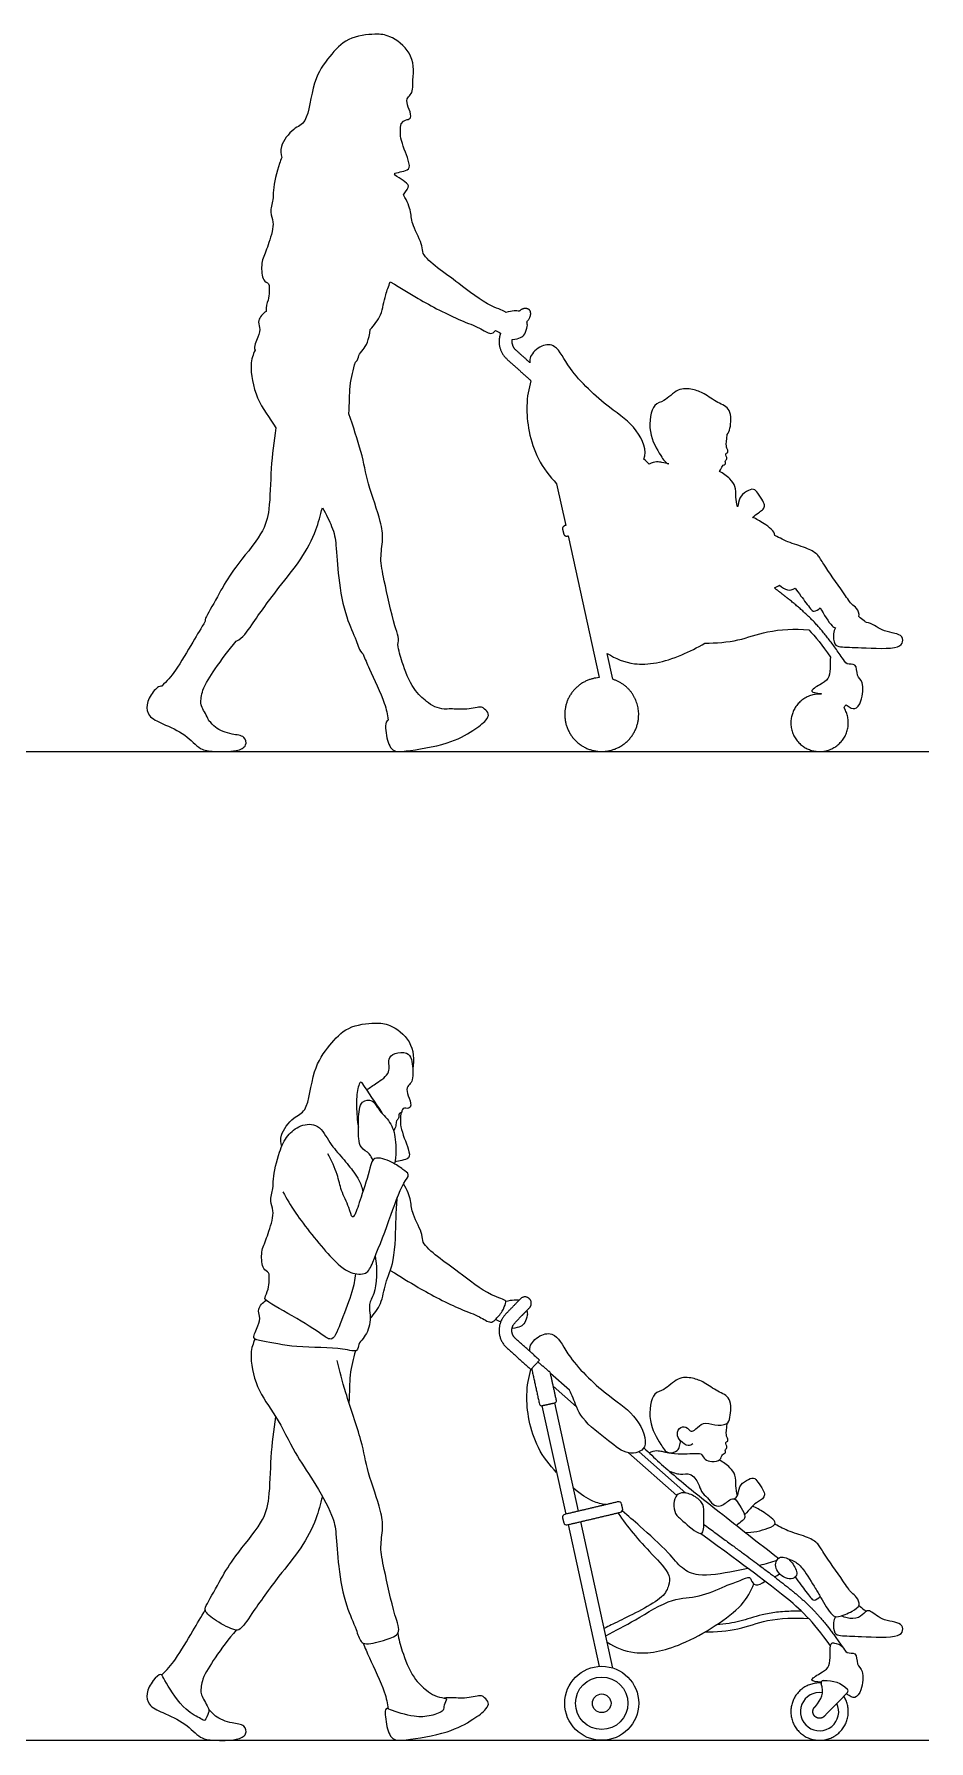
# Model space of a CAD drawing. Header units: millimetres. Extents: x 71.6 to 121.6, y 1.1 to 34.5.
# Drawn here: x 74.992 to 77.06, y 6.639 to 10.585 of the extents above; entities that cross this region are included whole.
import ezdxf

# ---------------------------------------------------------------- set-up
doc = ezdxf.new("R2010")
doc.units = ezdxf.units.MM

msp = doc.modelspace()

# ---------------------------------------------------------------- linework, layer by layer
for p, q in [((76.2294, 7.4498), (76.1855, 7.4886)), ((76.192, 7.4589), (76.2457, 7.4114)), ((76.2503, 7.1702), (76.1955, 7.4205)), ((76.1658, 7.414), (76.2207, 7.1632)), ((76.3662, 7.3049), (76.4774, 7.2065)), ((76.4982, 7.212), (76.3901, 7.3076)), ((76.3298, 6.8073), (76.2556, 7.1459)), ((76.2261, 7.139), (76.2979, 6.8111))]:
    msp.add_line(p, q)
for points in [[(76.1997, 9.5454), (76.2207, 9.4492)], [(76.2261, 9.425), (76.2979, 9.0971)], [(76.3298, 9.0933), (76.3167, 9.153)], [(71.5735, 8.9264), (77.0599, 8.9264)], [(76.1404, 7.4975), (76.1602, 7.5194)], [(71.5735, 6.6404), (77.0599, 6.6404)]]:
    msp.add_lwpolyline(points)
for radius in [0.0855, 0.0606, 0.0216]:
    msp.add_circle((76.3039, 6.7259), radius)
for centre, radius, start, end in [((75.7477, 8.1586), 0.00321, 33.7669, 154.2136), ((76.1806, 7.4882), 0.00489, 12.359, 49.8791), ((76.1944, 7.4253), 0.00489, 282.359, 12.359), ((76.1648, 7.4188), 0.00489, 192.359, 282.359), ((76.3431, 7.1851), 0.00688, 13.2873, 103.2873), ((76.2201, 7.156), 0.00688, 103.2873, 193.2873), ((76.2227, 7.1452), 0.00688, 193.2873, 283.2873), ((76.3457, 7.1743), 0.00688, 283.2873, 13.2873), ((76.8074, 6.7067), 0.0442, 81.6061, 25.5183), ((76.8163, 6.773), 0.00545, 92.2322, 199.2916), ((76.8678, 6.7548), 0.00545, 315.9657, 45.3128)]:
    msp.add_arc(centre, radius, start, end)
for points, knots in [([(75.8673, 10.4787), (75.8707, 10.4993), (75.8682, 10.5446), (75.815, 10.5826), (75.7805, 10.5861), (75.7143, 10.5788), (75.6739, 10.5324), (75.6336, 10.4777), (75.6266, 10.3784), (75.5906, 10.3694), (75.5587, 10.326), (75.5626, 10.3079), (75.5644, 10.2995)], [-4.160149, -4.160149, -4.160149, -4.160149, -3.706336, -3.268713, -2.929739, -2.479313, -2.040254, -1.558632, -1.016375, -0.689686, -0.289631, 0, 0, 0, 0]), ([(75.8401, 10.3778), (75.8481, 10.3883), (75.8581, 10.3854), (75.8655, 10.3956), (75.8562, 10.4161), (75.8516, 10.4354), (75.8627, 10.4448), (75.8676, 10.4544), (75.8678, 10.4708), (75.8673, 10.4787)], [-3.715116, -3.715116, -3.715116, -3.715116, -3.479357, -3.272169, -2.951037, -2.654658, -2.417147, -2.162032, -1.938726, -1.938726, -1.938726, -1.938726]), ([(75.8261, 10.2637), (75.8315, 10.2645), (75.8411, 10.2673), (75.8621, 10.2707), (75.8575, 10.296), (75.8361, 10.3448), (75.8388, 10.3668), (75.8401, 10.3778)], [-1.473313, -1.473313, -1.473313, -1.473313, -1.242337, -1.008462, -0.749357, -0.329392, 0, 0, 0, 0]), ([(75.5644, 10.2995), (75.5626, 10.2953), (75.5541, 10.2728), (75.5431, 10.2241), (75.5459, 10.203), (75.535, 10.1717), (75.5488, 10.1506), (75.5359, 10.103), (75.5212, 10.0674), (75.5172, 10.0518), (75.5183, 10.0137), (75.5367, 10.0096), (75.5354, 9.9885), (75.5343, 9.9705), (75.5273, 9.9545), (75.5286, 9.9436)], [-6.38816, -6.38816, -6.38816, -6.38816, -6.267041, -5.791123, -5.507096, -5.182866, -4.89548, -4.480125, -4.109541, -3.859828, -3.511618, -3.284501, -3.03276, -2.763449, -2.492956, -2.492956, -2.492956, -2.492956]), ([(75.8458, 10.213), (75.8522, 10.2235), (75.8629, 10.2341), (75.8443, 10.2461), (75.8328, 10.2548), (75.8252, 10.2592)], [3.2984867, 3.2984867, 3.2984867, 3.2984867, 3.5735377, 3.8153725, 4.0693248, 4.0693248, 4.0693248, 4.0693248]), ([(76.0824, 9.9413), (76.0791, 9.9459), (76.0422, 9.954), (75.9733, 10.0099), (75.9275, 10.041), (75.887, 10.0764), (75.8922, 10.096), (75.8647, 10.1424), (75.8639, 10.1734), (75.8554, 10.1981), (75.8458, 10.213)], [2.631064, 2.631064, 2.631064, 2.631064, 2.975172, 3.526586, 3.976809, 4.370383, 4.613667, 5.022293, 5.351782, 5.70411, 5.70411, 5.70411, 5.70411]), ([(75.7688, 9.9019), (75.7784, 9.912), (75.7966, 9.9348), (75.8016, 9.9775), (75.8116, 10.0018), (75.8152, 10.0125)], [0, 0, 0, 0, 0.370035, 0.765075, 1.022441, 1.022441, 1.022441, 1.022441]), ([(75.8152, 10.0125), (75.842, 9.9969), (75.8769, 9.9732), (75.9762, 9.9218), (76.0185, 9.909), (76.047, 9.889), (76.0541, 9.8953), (76.0584, 9.8996)], [0, 0, 0, 0, 0.471601, 1.07491, 1.472961, 1.782829, 1.981972, 1.981972, 1.981972, 1.981972]), ([(75.5286, 9.9436), (75.5207, 9.9392), (75.5068, 9.9233), (75.5154, 9.9066), (75.5118, 9.8847), (75.4986, 9.8635), (75.5027, 9.8543)], [-4.818754, -4.818754, -4.818754, -4.818754, -4.502462, -4.259394, -3.968895, -3.645905, -3.645905, -3.645905, -3.645905]), ([(76.0966, 9.8786), (76.1061, 9.8794), (76.1176, 9.8832), (76.1261, 9.8895), (76.1331, 9.9088), (76.1318, 9.9161), (76.1307, 9.9198)], [-0.4613039, -0.4613039, -0.4613039, -0.4613039, -0.3817636, -0.3022233, -0.2226829, -0.1646588, -0.1646588, -0.1646588, -0.1646588]), ([(75.7347, 9.8268), (75.7412, 9.8309), (75.7405, 9.8439), (75.7543, 9.8549), (75.7666, 9.878), (75.7688, 9.9019)], [-2.0788438, -2.0788438, -2.0788438, -2.0788438, -1.8273967, -1.5499953, -1.1227946, -1.1227946, -1.1227946, -1.1227946]), ([(76.4011, 9.6025), (76.4097, 9.6203), (76.386, 9.6792), (76.3206, 9.7189), (76.2277, 9.8049), (76.202, 9.8679), (76.1641, 9.8679), (76.1365, 9.8411), (76.1377, 9.8301), (76.138, 9.8253)], [-2.975795, -2.975795, -2.975795, -2.975795, -2.507056, -1.981409, -1.330617, -0.876315, -0.561083, -0.2198, 0, 0, 0, 0]), ([(75.5027, 9.8543), (75.4982, 9.8435), (75.4888, 9.8203), (75.5038, 9.7378), (75.5356, 9.699), (75.5508, 9.6743)], [0, 0, 0, 0, 0.340898, 0.84752, 1.363797, 1.363797, 1.363797, 1.363797]), ([(75.7197, 9.7074), (75.7209, 9.7309), (75.7211, 9.7811), (75.73, 9.8081), (75.7347, 9.8268)], [-0.7731506, -0.7731506, -0.7731506, -0.7731506, -0.434901, 0, 0, 0, 0]), ([(76.1404, 9.7835), (76.135, 9.7648), (76.1259, 9.722), (76.1407, 9.6173), (76.1839, 9.5621), (76.1997, 9.5454)], [-2.444658, -2.444658, -2.444658, -2.444658, -2.017811, -1.378929, -1.032106, -1.032106, -1.032106, -1.032106]), ([(76.594, 9.6596), (76.5974, 9.6626), (76.6019, 9.6754), (76.6056, 9.7199), (76.5713, 9.732), (76.5415, 9.7543), (76.5144, 9.7649), (76.4783, 9.7673), (76.4496, 9.7337), (76.4205, 9.7328), (76.4081, 9.662), (76.4391, 9.6129), (76.4509, 9.5932), (76.4588, 9.5913)], [2.44452, 2.44452, 2.44452, 2.44452, 2.647324, 3.014375, 3.339628, 3.690096, 3.999351, 4.329798, 4.695306, 4.974385, 5.423742, 5.870077, 6.164052, 6.164052, 6.164052, 6.164052]), ([(75.8324, 9.1735), (75.8374, 9.184), (75.8229, 9.2197), (75.8015, 9.3214), (75.7907, 9.3711), (75.7995, 9.4176), (75.7944, 9.4595), (75.7614, 9.5478), (75.7517, 9.613), (75.7292, 9.6784), (75.7197, 9.7074)], [6.053921, 6.053921, 6.053921, 6.053921, 6.428718, 7.025892, 7.444158, 7.82178, 8.197742, 8.745929, 9.251534, 9.740109, 9.740109, 9.740109, 9.740109]), ([(75.5508, 9.6743), (75.5465, 9.6432), (75.5384, 9.5828), (75.5376, 9.4869), (75.523, 9.4305), (75.4533, 9.3498), (75.4256, 9.3022), (75.3943, 9.2457), (75.3869, 9.2323), (75.3877, 9.2278)], [-8.202199, -8.202199, -8.202199, -8.202199, -7.653169, -7.106031, -6.67856, -6.176981, -5.739123, -5.286254, -5.074361, -5.074361, -5.074361, -5.074361]), ([(76.5758, 9.574), (76.5801, 9.5783), (76.58, 9.5877), (76.5929, 9.591), (76.5868, 9.5977), (76.5967, 9.6023), (76.5869, 9.616), (76.5969, 9.6169), (76.595, 9.6257), (76.5898, 9.6313), (76.594, 9.6596)], [2.156674, 2.156674, 2.156674, 2.156674, 2.455846, 2.714989, 2.903968, 3.132637, 3.423718, 3.625392, 3.847468, 4.130598, 4.130598, 4.130598, 4.130598]), ([(76.4588, 9.5913), (76.4533, 9.5923), (76.4442, 9.5943), (76.4264, 9.5981), (76.4133, 9.591)], [-0.6762485, -0.6762485, -0.6762485, -0.6762485, -0.3666086, 0, 0, 0, 0]), ([(76.6175, 9.4924), (76.6162, 9.4998), (76.6133, 9.5142), (76.6142, 9.5401), (76.6007, 9.5574), (76.5848, 9.5699), (76.5758, 9.574)], [0, 0, 0, 0, 0.27154, 0.55574, 0.81839, 1.131663, 1.131663, 1.131663, 1.131663]), ([(76.6524, 9.4677), (76.6625, 9.4764), (76.6762, 9.4837), (76.6815, 9.4936), (76.6766, 9.5063), (76.665, 9.523), (76.6558, 9.5359), (76.6373, 9.5274), (76.6204, 9.5146), (76.6198, 9.4975), (76.6175, 9.4924)], [-2.203219, -2.203219, -2.203219, -2.203219, -1.921514, -1.727601, -1.510259, -1.227749, -1.003858, -0.748664, -0.465817, -0.186412, -0.186412, -0.186412, -0.186412]), ([(75.4594, 9.1812), (75.4751, 9.189), (75.4976, 9.2235), (75.557, 9.3067), (75.6069, 9.3642), (75.6454, 9.436), (75.6533, 9.4722), (75.6586, 9.49)], [-4.28164, -4.28164, -4.28164, -4.28164, -3.877951, -3.2555, -2.722788, -2.259838, -1.889138, -1.889138, -1.889138, -1.889138]), ([(75.6586, 9.49), (75.6671, 9.4747), (75.6843, 9.4402), (75.6911, 9.4036), (75.694, 9.3264), (75.711, 9.238), (75.7364, 9.1862), (75.7432, 9.1607), (75.7525, 9.1511)], [2.663758, 2.663758, 2.663758, 2.663758, 2.976584, 3.375144, 3.89334, 4.465928, 4.921979, 5.248227, 5.248227, 5.248227, 5.248227]), ([(76.7042, 9.4261), (76.7043, 9.4355), (76.6766, 9.4551), (76.6617, 9.4638), (76.6524, 9.4677)], [0.633818, 0.633818, 0.633818, 0.633818, 0.9976775, 1.3349317, 1.3349317, 1.3349317, 1.3349317]), ([(76.8983, 9.2384), (76.8999, 9.2449), (76.8937, 9.2586), (76.879, 9.2675), (76.8621, 9.2961), (76.8159, 9.3582), (76.8054, 9.3812), (76.7796, 9.3973), (76.738, 9.4078), (76.7155, 9.4198), (76.7042, 9.4261)], [2.437553, 2.437553, 2.437553, 2.437553, 2.683862, 2.915734, 3.249794, 3.758446, 4.048467, 4.351629, 4.729532, 5.088249, 5.088249, 5.088249, 5.088249]), ([(76.7512, 9.3042), (76.7556, 9.2979), (76.7636, 9.2866), (76.7858, 9.2569), (76.7937, 9.2478), (76.8054, 9.2545), (76.8087, 9.2588)], [0, 0, 0, 0, 0.272932, 0.619153, 0.800585, 1.031842, 1.031842, 1.031842, 1.031842]), ([(76.8087, 9.2588), (76.8172, 9.244), (76.8313, 9.2191), (76.8414, 9.213), (76.844, 9.2124)], [1.202226, 1.202226, 1.202226, 1.202226, 1.6201971, 1.7496214, 1.7496214, 1.7496214, 1.7496214]), ([(76.9157, 9.2246), (76.914, 9.2258), (76.9086, 9.2295), (76.9021, 9.2348), (76.8983, 9.2384)], [-0.3336761, -0.3336761, -0.3336761, -0.3336761, -0.2272577, 0, 0, 0, 0]), ([(75.3877, 9.2278), (75.3782, 9.2116), (75.3591, 9.1804), (75.3203, 9.1124), (75.2986, 9.089), (75.2874, 9.0774)], [-1.311496, -1.311496, -1.311496, -1.311496, -0.88652, -0.392364, 0, 0, 0, 0]), ([(76.5425, 9.1769), (76.5681, 9.1772), (76.6206, 9.1807), (76.6862, 9.2077), (76.7506, 9.2101), (76.7823, 9.208)], [2.507184, 2.507184, 2.507184, 2.507184, 3.008692, 3.49113, 4.049772, 4.049772, 4.049772, 4.049772]), ([(76.844, 9.2124), (76.842, 9.2079), (76.8388, 9.1992), (76.8397, 9.1722), (76.8583, 9.1674), (76.9035, 9.1668), (76.9876, 9.1619), (77.0016, 9.1791), (76.9969, 9.2003), (76.9497, 9.2014), (76.9293, 9.2234), (76.9157, 9.2246)], [0, 0, 0, 0, 0.229427, 0.518785, 0.748411, 1.164175, 1.709796, 1.954066, 2.185586, 2.583712, 2.934676, 2.934676, 2.934676, 2.934676]), ([(75.3959, 8.9973), (75.3943, 9.0031), (75.3812, 9.0259), (75.3764, 9.0374), (75.38, 9.0719), (75.4115, 9.1187), (75.4417, 9.1611), (75.4594, 9.1812)], [-1.767993, -1.767993, -1.767993, -1.767993, -1.454556, -1.244181, -0.933058, -0.506423, 0, 0, 0, 0]), ([(75.9395, 9.0241), (75.9337, 9.0252), (75.9165, 9.029), (75.8982, 9.0425), (75.8658, 9.07), (75.8419, 9.133), (75.8351, 9.1597), (75.8324, 9.1735)], [-1.750422, -1.750422, -1.750422, -1.750422, -1.480912, -1.208105, -0.839173, -0.37227, 0, 0, 0, 0]), ([(76.3167, 9.153), (76.336, 9.1414), (76.3818, 9.1205), (76.4624, 9.1348), (76.5248, 9.1666), (76.5425, 9.1769)], [0, 0, 0, 0, 0.47032, 1.074081, 1.325397, 1.325397, 1.325397, 1.325397]), ([(75.7525, 9.1511), (75.7574, 9.1396), (75.766, 9.1178), (75.8048, 9.0377), (75.8083, 9.0123), (75.8106, 8.9991)], [0, 0, 0, 0, 0.350156, 0.88004, 1.243382, 1.243382, 1.243382, 1.243382]), ([(76.8326, 9.1448), (76.8313, 9.1381), (76.8325, 9.115), (76.8293, 9.093), (76.81, 9.0823), (76.7888, 9.0692), (76.7897, 9.0657), (76.7906, 9.0626), (76.8002, 9.0618), (76.811, 9.0604)], [-5.498741, -5.498741, -5.498741, -5.498741, -5.247975, -4.968915, -4.69175, -4.412861, -4.412861, -4.412861, -4.169782, -4.169782, -4.169782, -4.169782]), ([(76.8688, 9.034), (76.8787, 9.0272), (76.8905, 9.0211), (76.9062, 9.043), (76.9108, 9.0877), (76.8919, 9.0999), (76.8948, 9.1322), (76.8681, 9.1246), (76.8642, 9.1384), (76.8597, 9.143)], [-7.964749, -7.964749, -7.964749, -7.964749, -7.728229, -7.443041, -7.054956, -6.783556, -6.491864, -6.237524, -5.983111, -5.983111, -5.983111, -5.983111]), ([(75.2874, 9.0774), (75.2811, 9.0785), (75.2646, 9.0639), (75.2502, 9.0353), (75.2557, 9.0061), (75.2911, 8.9894), (75.3424, 8.968), (75.3748, 8.9295), (75.4076, 8.926), (75.458, 8.9253), (75.4853, 8.938), (75.4792, 8.9643), (75.4487, 8.9643), (75.4107, 8.9792), (75.4024, 8.9919), (75.3959, 8.9973)], [3.478241, 3.478241, 3.478241, 3.478241, 3.759373, 4.101985, 4.398873, 4.757271, 5.206857, 5.614891, 5.948838, 6.373701, 6.672041, 6.924025, 7.239257, 7.621299, 7.863243, 7.863243, 7.863243, 7.863243]), ([(75.8106, 8.9991), (75.8022, 8.9952), (75.8052, 8.9613), (75.8176, 8.9242), (75.8552, 8.9273), (75.9489, 8.9417), (76.0043, 8.9722), (76.0367, 8.9964), (76.0452, 9.0134), (76.033, 9.0246), (76.0259, 9.0319), (75.9915, 9.0216), (75.956, 9.0257), (75.9448, 9.0244), (75.9395, 9.0241)], [3.48608, 3.48608, 3.48608, 3.48608, 3.836651, 4.192411, 4.522374, 5.099727, 5.580911, 5.946761, 6.176544, 6.397844, 6.572715, 6.915227, 7.273264, 7.50889, 7.50889, 7.50889, 7.50889]), ([(75.5644, 8.0135), (75.5626, 8.0219), (75.5587, 8.04), (75.5906, 8.0834), (75.6266, 8.0924), (75.6336, 8.1917), (75.6739, 8.2464), (75.7143, 8.2928), (75.7805, 8.3001), (75.815, 8.2966), (75.8682, 8.2586), (75.8707, 8.2133), (75.8673, 8.1927)], [0, 0, 0, 0, 0.289631, 0.689686, 1.016375, 1.558632, 2.040254, 2.479313, 2.929739, 3.268713, 3.706336, 4.160149, 4.160149, 4.160149, 4.160149]), ([(75.7609, 8.1446), (75.769, 8.1493), (75.7827, 8.16), (75.8193, 8.182), (75.8074, 8.2161), (75.8253, 8.2303), (75.8548, 8.2319), (75.8667, 8.2154), (75.8691, 8.1714), (75.8627, 8.1588), (75.8516, 8.1494), (75.8562, 8.1301), (75.8655, 8.1096), (75.8581, 8.0994), (75.8444, 8.1033), (75.842, 8.096), (75.8426, 8.0923), (75.8337, 8.0896), (75.8363, 8.0779), (75.828, 8.0729), (75.8292, 8.0601), (75.8249, 8.0532), (75.8227, 8.0498)], [0, 0, 0, 0, 0.302042, 0.652415, 0.961566, 1.211358, 1.505986, 1.751411, 2.125973, 2.339893, 2.539052, 2.787573, 3.056849, 3.230581, 3.428271, 3.565632, 3.667247, 3.819425, 3.998324, 4.162042, 4.357735, 4.556591, 4.556591, 4.556591, 4.556591]), ([(75.7448, 8.16), (75.743, 8.1561), (75.738, 8.1439), (75.7363, 8.1043), (75.7388, 8.0736), (75.7416, 8.0577)], [0.4111143, 0.4111143, 0.4111143, 0.4111143, 0.5883665, 0.95607, 1.3545896, 1.3545896, 1.3545896, 1.3545896]), ([(75.7748, 7.9816), (75.7727, 7.9867), (75.7684, 7.9974), (75.7455, 8.0098), (75.7416, 8.0329), (75.7412, 8.0744), (75.7443, 8.1202), (75.7764, 8.1226), (75.787, 8.097), (75.8177, 8.0702), (75.8293, 8.0297), (75.8293, 7.9916), (75.8252, 7.9732)], [0, 0, 0, 0, 0.233456, 0.510982, 0.775764, 1.155721, 1.523036, 1.788794, 2.074919, 2.435385, 2.803257, 3.234086, 3.234086, 3.234086, 3.234086]), ([(75.8401, 8.0918), (75.8388, 8.0808), (75.8361, 8.0588), (75.8575, 8.01), (75.8621, 7.9847), (75.8411, 7.9813), (75.8315, 7.9785), (75.8261, 7.9777)], [0, 0, 0, 0, 0.329392, 0.749357, 1.008462, 1.242337, 1.473313, 1.473313, 1.473313, 1.473313]), ([(75.7351, 7.7191), (75.733, 7.705), (75.7285, 7.6762), (75.7035, 7.6148), (75.6837, 7.5586), (75.6544, 7.5816), (75.5939, 7.6199), (75.5243, 7.6573), (75.5256, 7.6646), (75.5343, 7.6845), (75.5354, 7.7025), (75.5367, 7.7236), (75.5183, 7.7277), (75.5172, 7.7658), (75.5212, 7.7814), (75.5359, 7.817), (75.5488, 7.8646), (75.535, 7.8857), (75.5459, 7.917), (75.5431, 7.9381), (75.5575, 8.0018), (75.576, 8.0385), (75.6061, 8.0649), (75.6526, 8.0669), (75.6742, 8.0198), (75.7042, 7.988), (75.7311, 7.9543), (75.7437, 7.9363), (75.7501, 7.9177), (75.7519, 7.9084)], [0, 0, 0, 0, 0.373991, 0.856291, 1.251562, 1.531272, 2.049875, 2.539337, 2.66346, 2.922113, 3.179635, 3.420357, 3.637532, 3.9705, 4.209282, 4.563645, 4.960819, 5.235625, 5.545663, 5.817257, 6.272342, 6.647648, 6.998671, 7.354943, 7.746605, 8.136333, 8.506277, 8.776096, 9.081266, 9.081266, 9.081266, 9.081266]), ([(75.5673, 7.9083), (75.5765, 7.8915), (75.5942, 7.8591), (75.6734, 7.7588), (75.7181, 7.7192), (75.7621, 7.7154), (75.7766, 7.7492), (75.8134, 7.8408), (75.8405, 7.926), (75.8629, 7.9481), (75.8425, 7.9612), (75.8211, 7.9779), (75.7749, 7.9937), (75.7686, 7.9601), (75.7484, 7.8976), (75.7354, 7.8578), (75.7266, 7.846), (75.7197, 7.8761), (75.7006, 7.9109), (75.6944, 7.9492), (75.6796, 7.9811), (75.6713, 7.9963)], [0, 0, 0, 0, 0.433778, 1.077506, 1.526789, 1.861061, 2.177056, 2.758405, 3.310695, 3.58139, 3.819394, 4.139352, 4.498876, 4.786839, 5.267062, 5.642499, 5.793865, 6.069333, 6.442935, 6.79944, 7.213274, 7.213274, 7.213274, 7.213274]), ([(75.7688, 7.6159), (75.7784, 7.626), (75.7966, 7.6488), (75.8024, 7.6989), (75.8277, 7.7488), (75.8275, 7.8487), (75.8305, 7.8793), (75.8314, 7.8951)], [0, 0, 0, 0, 0.370035, 0.765075, 1.199017, 1.762622, 2.158175, 2.158175, 2.158175, 2.158175]), ([(75.8152, 7.7265), (75.842, 7.7109), (75.8769, 7.6872), (75.9762, 7.6358), (76.0185, 7.623), (76.047, 7.603), (76.0582, 7.613), (76.0754, 7.6313), (76.0815, 7.6494), (76.0848, 7.6586), (76.0422, 7.668), (75.9733, 7.7239), (75.9275, 7.755), (75.887, 7.7904), (75.8922, 7.81), (75.8647, 7.8564), (75.8639, 7.8874), (75.8554, 7.9121), (75.8458, 7.927)], [0, 0, 0, 0, 0.468136, 1.067013, 1.46214, 1.769732, 1.967411, 2.257852, 2.508601, 2.646161, 2.988578, 3.537283, 3.985294, 4.376935, 4.619024, 5.025642, 5.353513, 5.70411, 5.70411, 5.70411, 5.70411]), ([(75.7805, 7.7593), (75.7859, 7.7312), (75.7822, 7.6722), (75.7628, 7.65), (75.7742, 7.6061), (75.7543, 7.5689), (75.7405, 7.5579), (75.7417, 7.5355), (75.6993, 7.5499), (75.6, 7.5463), (75.5258, 7.5628), (75.4925, 7.5677), (75.5118, 7.5987), (75.5154, 7.6206), (75.5068, 7.6373), (75.5207, 7.6532), (75.5286, 7.6576)], [0, 0, 0, 0, 0.530606, 0.829658, 1.19822, 1.562577, 1.79917, 2.013628, 2.343304, 2.932883, 3.445251, 3.712337, 4.017032, 4.291077, 4.520377, 4.818754, 4.818754, 4.818754, 4.818754]), ([(76.1307, 7.6338), (76.1318, 7.6301), (76.1331, 7.6228), (76.1261, 7.6035), (76.1176, 7.5972), (76.1061, 7.5934), (76.0966, 7.5926)], [0.1646588, 0.1646588, 0.1646588, 0.1646588, 0.2226829, 0.3022233, 0.3817636, 0.4613039, 0.4613039, 0.4613039, 0.4613039]), ([(76.138, 7.5393), (76.1377, 7.5441), (76.1365, 7.5551), (76.1641, 7.5819), (76.202, 7.5819), (76.2277, 7.5189), (76.3206, 7.4329), (76.386, 7.3932), (76.4184, 7.313), (76.3608, 7.2972), (76.3202, 7.3347), (76.2554, 7.3797), (76.2387, 7.4313), (76.2321, 7.4437), (76.2294, 7.4498)], [0, 0, 0, 0, 0.217951, 0.556363, 0.868944, 1.319424, 1.964743, 2.485968, 2.950764, 3.307872, 3.729368, 4.241868, 4.650088, 4.905172, 4.905172, 4.905172, 4.905172]), ([(75.5027, 7.5683), (75.4982, 7.5575), (75.4888, 7.5343), (75.5038, 7.4518), (75.553, 7.3918), (75.5941, 7.3031), (75.6371, 7.2435), (75.6829, 7.1617), (75.6911, 7.1176), (75.694, 7.0404), (75.711, 6.952), (75.7364, 6.9002), (75.7452, 6.8675), (75.7614, 6.8608), (75.8056, 6.8722), (75.8423, 6.8861), (75.8229, 6.9337), (75.8015, 7.0354), (75.7907, 7.0851), (75.7995, 7.1316), (75.7944, 7.1735), (75.7614, 7.2618), (75.7509, 7.3325), (75.7105, 7.4448), (75.6986, 7.4932), (75.6923, 7.5181)], [0, 0, 0, 0, 0.339834, 0.844874, 1.359538, 1.916791, 2.42245, 2.96462, 3.347937, 3.846314, 4.397003, 4.835612, 5.149383, 5.363797, 5.75343, 6.075996, 6.448548, 7.042146, 7.457908, 7.833268, 8.206978, 8.751883, 9.25446, 9.869757, 10.372594, 10.372594, 10.372594, 10.372594]), ([(75.7347, 7.5408), (75.73, 7.5221), (75.7211, 7.4951), (75.7209, 7.4449), (75.7197, 7.4214)], [0, 0, 0, 0, 0.434901, 0.7731506, 0.7731506, 0.7731506, 0.7731506]), ([(76.1997, 7.2594), (76.1839, 7.2761), (76.1407, 7.3313), (76.1259, 7.436), (76.135, 7.4788), (76.1404, 7.4975)], [1.032106, 1.032106, 1.032106, 1.032106, 1.378929, 2.017811, 2.444658, 2.444658, 2.444658, 2.444658]), ([(76.5148, 7.3257), (76.5115, 7.3234), (76.5029, 7.3183), (76.4851, 7.3323), (76.4757, 7.3476), (76.4847, 7.3673), (76.5032, 7.3642), (76.5095, 7.3514), (76.523, 7.3601), (76.538, 7.3774), (76.565, 7.3685), (76.5944, 7.3688), (76.6017, 7.3875), (76.6056, 7.4339), (76.5713, 7.446), (76.5415, 7.4683), (76.5144, 7.4789), (76.4783, 7.4813), (76.4496, 7.4477), (76.4205, 7.4468), (76.4081, 7.376), (76.4391, 7.3269), (76.455, 7.3003), (76.4802, 7.3092), (76.4837, 7.3199), (76.4861, 7.3285), (76.4863, 7.3328)], [0, 0, 0, 0, 0.198568, 0.457282, 0.696847, 0.933688, 1.15693, 1.348482, 1.551195, 1.814657, 2.112278, 2.406008, 2.64698, 3.01341, 3.338113, 3.687988, 3.99672, 4.326607, 4.691496, 4.970103, 5.4187, 5.864279, 6.157757, 6.418346, 6.60614, 6.812214, 6.812214, 6.812214, 6.812214]), ([(75.6586, 7.2041), (75.6534, 7.1863), (75.6454, 7.15), (75.6069, 7.0782), (75.557, 7.0207), (75.4976, 6.9375), (75.4705, 6.8959), (75.4548, 6.8937), (75.413, 6.9149), (75.3829, 6.9391), (75.3937, 6.9585), (75.4256, 7.0162), (75.4533, 7.0638), (75.523, 7.1445), (75.5376, 7.2009), (75.5384, 7.2968), (75.5465, 7.3572), (75.5508, 7.3883)], [1.888114, 1.888114, 1.888114, 1.888114, 2.236534, 2.670382, 3.169605, 3.752926, 4.131239, 4.329258, 4.718297, 5.051172, 5.286254, 5.739123, 6.176981, 6.67856, 7.106031, 7.653169, 8.202199, 8.202199, 8.202199, 8.202199]), ([(76.4133, 7.305), (76.4264, 7.3121), (76.4442, 7.3083), (76.4591, 7.3051), (76.4886, 7.3006), (76.5302, 7.3054), (76.5356, 7.3009), (76.5421, 7.2882), (76.5578, 7.2837), (76.5802, 7.2861), (76.58, 7.3017), (76.5929, 7.305), (76.5868, 7.3117), (76.5967, 7.3163), (76.5869, 7.33), (76.5969, 7.3309), (76.595, 7.3397), (76.5898, 7.3453), (76.594, 7.3736)], [0, 0, 0, 0, 0.334853, 0.617672, 1.013034, 1.462123, 1.633827, 1.884831, 2.17263, 2.482572, 2.732351, 2.948708, 3.106486, 3.297402, 3.540425, 3.708803, 3.894213, 4.130598, 4.130598, 4.130598, 4.130598]), ([(76.4011, 7.3165), (76.4255, 7.2933), (76.4765, 7.2465), (76.577, 7.1676), (76.6667, 7.0966), (76.7128, 7.0611)], [0, 0, 0, 0, 0.575542, 1.222403, 1.979439, 1.979439, 1.979439, 1.979439]), ([(76.459, 7.2635), (76.4675, 7.2598), (76.4854, 7.2529), (76.5094, 7.2607), (76.5293, 7.2344), (76.5325, 7.2151), (76.5492, 7.2013), (76.5596, 7.1849), (76.5789, 7.1785), (76.5986, 7.1969), (76.6124, 7.2012), (76.6226, 7.1834), (76.6355, 7.1631), (76.6342, 7.1519), (76.6282, 7.1479), (76.6199, 7.1405), (76.6153, 7.1373)], [0, 0, 0, 0, 0.302505, 0.572191, 0.878446, 1.132922, 1.391943, 1.642944, 1.879438, 2.170259, 2.364212, 2.610349, 2.896216, 3.069983, 3.218265, 3.4541, 3.4541, 3.4541, 3.4541]), ([(76.6175, 7.2064), (76.6162, 7.2138), (76.6133, 7.2282), (76.6142, 7.2541), (76.6007, 7.2714), (76.5848, 7.2839), (76.5758, 7.288)], [0, 0, 0, 0, 0.27154, 0.55574, 0.81839, 1.131663, 1.131663, 1.131663, 1.131663]), ([(76.3137, 7.1852), (76.3034, 7.1867), (76.2808, 7.1915), (76.2561, 7.2089), (76.2387, 7.2233)], [0, 0, 0, 0, 0.3200353, 0.7409495, 0.7409495, 0.7409495, 0.7409495]), ([(76.6105, 7.1985), (76.6131, 7.2008), (76.6196, 7.2054), (76.6204, 7.2285), (76.6373, 7.2414), (76.6558, 7.2499), (76.665, 7.237), (76.6766, 7.2203), (76.6815, 7.2076), (76.6762, 7.1977), (76.6566, 7.1873), (76.6507, 7.1792), (76.6393, 7.1675), (76.634, 7.1614)], [0, 0, 0, 0, 0.185278, 0.447183, 0.711168, 0.949344, 1.158303, 1.421974, 1.624821, 1.805802, 2.06872, 2.257176, 2.538441, 2.538441, 2.538441, 2.538441]), ([(76.5312, 7.1186), (76.5223, 7.1196), (76.4905, 7.1491), (76.473, 7.1622), (76.4689, 7.1876), (76.4755, 7.2087), (76.4939, 7.2152), (76.5215, 7.2049), (76.5405, 7.186), (76.5394, 7.1611), (76.5412, 7.1264), (76.5353, 7.1181), (76.5312, 7.1186)], [0, 0, 0, 0, 0.400332, 0.683032, 0.959129, 1.217289, 1.450613, 1.757315, 2.041879, 2.327178, 2.665621, 2.848684, 2.848684, 2.848684, 2.848684]), ([(76.6354, 7.1214), (76.653, 7.1196), (76.6848, 7.1289), (76.7153, 7.1417), (76.6766, 7.1691), (76.6617, 7.1778), (76.6524, 7.1817)], [0, 0, 0, 0, 0.417855, 0.678289, 1.019069, 1.334932, 1.334932, 1.334932, 1.334932]), ([(76.3412, 7.1661), (76.3524, 7.15), (76.3765, 7.1177), (76.4184, 7.0722), (76.4646, 7.0246), (76.4582, 6.9975), (76.4475, 6.9656), (76.342, 6.9156), (76.3215, 6.9047), (76.3097, 6.8991)], [0, 0, 0, 0, 0.440149, 0.904198, 1.354956, 1.628879, 1.949494, 2.554724, 2.913698, 2.913698, 2.913698, 2.913698]), ([(76.6418, 7.0379), (76.6318, 7.0356), (76.5916, 7.0272), (76.5289, 7.0163), (76.4876, 7.0372), (76.4588, 7.0758), (76.3919, 7.1355), (76.3655, 7.1588), (76.3515, 7.1707)], [0.397656, 0.397656, 0.397656, 0.397656, 0.572982, 1.098949, 1.464783, 1.861632, 2.400863, 2.82462, 2.82462, 2.82462, 2.82462]), ([(76.8326, 6.8588), (76.7908, 6.9181), (76.7629, 6.9433), (76.7267, 6.9726), (76.689, 7.0032), (76.6435, 7.0371), (76.5323, 7.1185)], [1.523561, 1.523561, 1.523561, 1.523561, 2.165508, 2.165508, 2.165508, 2.833066, 2.833066, 2.833066, 2.833066]), ([(76.7342, 7.06), (76.7405, 7.0584), (76.7537, 7.0528), (76.7707, 7.0366), (76.7985, 6.9903), (76.8092, 6.9721), (76.8341, 6.9281), (76.8515, 6.9238), (76.8822, 6.9382), (76.9034, 6.9512), (76.8937, 6.9726), (76.879, 6.9815), (76.8621, 7.0101), (76.8159, 7.0722), (76.8054, 7.0952), (76.7796, 7.1113), (76.738, 7.1218), (76.7155, 7.1338), (76.7042, 7.1401)], [0, 0, 0, 0, 0.253412, 0.535185, 0.94734, 1.236563, 1.628316, 1.854566, 2.186532, 2.453478, 2.698307, 2.928786, 3.260839, 3.766435, 4.054714, 4.356055, 4.731687, 5.088249, 5.088249, 5.088249, 5.088249]), ([(76.3134, 6.8821), (76.3361, 6.8946), (76.381, 6.9164), (76.4654, 6.9719), (76.5281, 6.9686), (76.5885, 6.9977), (76.6211, 7.0083), (76.6464, 7.0199), (76.6486, 7.01), (76.66, 6.9941), (76.6733, 7.0034), (76.6816, 7.0079)], [0, 0, 0, 0, 0.50489, 1.068119, 1.520716, 1.979623, 2.329785, 2.598331, 2.752453, 2.976301, 3.251404, 3.251404, 3.251404, 3.251404]), ([(76.3167, 6.867), (76.336, 6.8554), (76.3818, 6.8345), (76.4917, 6.854), (76.6326, 6.9458), (76.6478, 6.9847), (76.6557, 7.0019)], [0, 0, 0, 0, 0.47032, 1.074081, 1.806192, 2.235346, 2.235346, 2.235346, 2.235346]), ([(76.7512, 7.0182), (76.7556, 7.0119), (76.7636, 7.0006), (76.7858, 6.9709), (76.7937, 6.9618), (76.8054, 6.9685), (76.8087, 6.9728)], [0, 0, 0, 0, 0.272932, 0.619153, 0.800585, 1.031842, 1.031842, 1.031842, 1.031842]), ([(76.8983, 6.9524), (76.9021, 6.9488), (76.9086, 6.9435), (76.914, 6.9398), (76.9157, 6.9386)], [0, 0, 0, 0, 0.2272577, 0.3336761, 0.3336761, 0.3336761, 0.3336761]), ([(75.2874, 6.7914), (75.2986, 6.803), (75.3203, 6.8264), (75.3591, 6.8944), (75.3782, 6.9256), (75.3877, 6.9418)], [0, 0, 0, 0, 0.392364, 0.88652, 1.311496, 1.311496, 1.311496, 1.311496]), ([(76.5425, 6.8909), (76.5681, 6.8912), (76.6206, 6.8947), (76.6862, 6.9217), (76.7506, 6.9241), (76.7823, 6.922)], [2.507184, 2.507184, 2.507184, 2.507184, 3.008692, 3.49113, 4.049772, 4.049772, 4.049772, 4.049772]), ([(76.7659, 6.9386), (76.7591, 6.9388), (76.7398, 6.9389), (76.7091, 6.9371), (76.6764, 6.9314), (76.6485, 6.9232), (76.6234, 6.9152), (76.5972, 6.91), (76.5791, 6.9082), (76.5695, 6.9076)], [4.1883904, 4.1883904, 4.1883904, 4.1883904, 4.254939, 4.3787256, 4.4906015, 4.5812138, 4.6647697, 4.7495857, 4.8438363, 4.8438363, 4.8438363, 4.8438363]), ([(76.844, 6.9264), (76.842, 6.9219), (76.8388, 6.9132), (76.8397, 6.8862), (76.8583, 6.8814), (76.9035, 6.8808), (76.9876, 6.8759), (77.0016, 6.8931), (76.9969, 6.9143), (76.9497, 6.9154), (76.9242, 6.9429), (76.9119, 6.9374), (76.8989, 6.9207), (76.871, 6.9222), (76.8624, 6.9259), (76.8582, 6.9281)], [0, 0, 0, 0, 0.219674, 0.496733, 0.716597, 1.114689, 1.637117, 1.871003, 2.092682, 2.473884, 2.809929, 2.990282, 3.245639, 3.536407, 3.752422, 3.752422, 3.752422, 3.752422]), ([(75.4594, 6.8952), (75.4417, 6.8751), (75.4115, 6.8327), (75.38, 6.7859), (75.3764, 6.7514), (75.3812, 6.7399), (75.398, 6.7107), (75.395, 6.7057), (75.388, 6.6821), (75.3759, 6.6926), (75.3386, 6.708), (75.298, 6.7701), (75.2892, 6.7894), (75.2844, 6.7954), (75.2646, 6.7779), (75.2502, 6.7493), (75.2557, 6.7201), (75.2911, 6.7034), (75.3424, 6.682), (75.3748, 6.6435), (75.4076, 6.64), (75.458, 6.6393), (75.4853, 6.652), (75.4792, 6.6783), (75.4487, 6.6783), (75.4107, 6.6932), (75.4024, 6.7059), (75.3959, 6.7113)], [0, 0, 0, 0, 0.514598, 0.94812, 1.264265, 1.478037, 1.796533, 1.9454, 2.198572, 2.376405, 2.743784, 3.241948, 3.499962, 3.619922, 3.891971, 4.223513, 4.510809, 4.857626, 5.292687, 5.687537, 6.010693, 6.421829, 6.71053, 6.954371, 7.259418, 7.629117, 7.863243, 7.863243, 7.863243, 7.863243]), ([(75.8324, 6.8875), (75.8351, 6.8737), (75.8419, 6.847), (75.8658, 6.784), (75.8982, 6.7565), (75.9165, 6.743), (75.9382, 6.7382), (75.9485, 6.7366), (75.9369, 6.7212), (75.9414, 6.7072), (75.9065, 6.6956), (75.872, 6.6923), (75.8177, 6.7091), (75.8014, 6.7183), (75.8052, 6.6753), (75.8176, 6.6382), (75.8552, 6.6413), (75.9489, 6.6557), (76.0043, 6.6862), (76.0367, 6.7104), (76.0452, 6.7274), (76.033, 6.7386), (76.0259, 6.7459), (75.9915, 6.7356), (75.956, 6.7397), (75.9448, 6.7384), (75.9395, 6.7381)], [0, 0, 0, 0, 0.37227, 0.839173, 1.208105, 1.480912, 1.750422, 1.894026, 2.116188, 2.313044, 2.627212, 2.98715, 3.418248, 3.602346, 3.942784, 4.288263, 4.608689, 5.169355, 5.636633, 5.991909, 6.215051, 6.429955, 6.599772, 6.932384, 7.280074, 7.50889, 7.50889, 7.50889, 7.50889]), ([(76.811, 6.7744), (76.8002, 6.7758), (76.7906, 6.7766), (76.7897, 6.7797), (76.7888, 6.7832), (76.81, 6.7963), (76.8293, 6.807), (76.8328, 6.8309), (76.8305, 6.8656), (76.8423, 6.866), (76.8622, 6.8596), (76.8681, 6.8386), (76.8948, 6.8462), (76.8919, 6.8139), (76.9108, 6.8017), (76.9062, 6.757), (76.8905, 6.7351), (76.8787, 6.7412), (76.8688, 6.748)], [4.169782, 4.169782, 4.169782, 4.169782, 4.418389, 4.418389, 4.418389, 4.70362, 4.987088, 5.272494, 5.599404, 5.763549, 6.024347, 6.273466, 6.522513, 6.808135, 7.073887, 7.453898, 7.733151, 7.964749, 7.964749, 7.964749, 7.964749]), ([(75.7525, 6.8651), (75.7574, 6.8536), (75.766, 6.8318), (75.8048, 6.7517), (75.8083, 6.7263), (75.8106, 6.7131)], [0, 0, 0, 0, 0.350156, 0.88004, 1.243382, 1.243382, 1.243382, 1.243382])]:
    msp.add_open_spline(points, degree=3, knots=knots)
for points, degree in [([(75.8252, 10.2592), (75.8255, 10.2607), (75.8258, 10.2622), (75.8261, 10.2637)], 3), ([(76.1133, 9.9442), (76.107, 9.9458), (76.0978, 9.9451), (76.0824, 9.9413)], 3), ([(76.0584, 9.8996), (76.0631, 9.8974), (76.067, 9.8953), (76.0703, 9.8935)], 3), ([(76.4133, 9.591), (76.4092, 9.5948), (76.4052, 9.5987), (76.4011, 9.6025)], 3), ([(76.7029, 9.3046), (76.7071, 9.3066), (76.7112, 9.3088), (76.7151, 9.3112)], 3), ([(76.7151, 9.3112), (76.721, 9.3056), (76.7334, 9.2974), (76.7447, 9.3001), (76.7512, 9.3042)], 3), ([(76.7823, 9.208), (76.7976, 9.1916), (76.8137, 9.1717), (76.8326, 9.1448)], 3), ([(76.8634, 9.0284), (76.8652, 9.0302), (76.867, 9.0321), (76.8688, 9.034)], 3), ([(75.7957, 8.0927), (75.7806, 8.1153), (75.7655, 8.1378), (75.7504, 8.1604)], 3), ([(76.0824, 7.6553), (76.0978, 7.6591), (76.107, 7.6598), (76.1133, 7.6582)], 3), ([(76.0703, 7.6075), (76.067, 7.6093), (76.0631, 7.6114), (76.0584, 7.6136)], 3), ([(76.1421, 7.4993), (76.151, 7.4585), (76.16, 7.4177)], 2), ([(76.1838, 7.4919), (76.17, 7.5035), (76.1563, 7.5151)], 2), ([(76.1992, 7.4263), (76.1923, 7.4578), (76.1854, 7.4892)], 2), ([(76.1658, 7.414), (76.1806, 7.4172), (76.1955, 7.4205)], 2), ([(76.3416, 7.1918), (76.28, 7.1772), (76.2185, 7.1627)], 2), ([(76.3524, 7.1759), (76.3511, 7.1813), (76.3498, 7.1867)], 2), ([(76.2134, 7.1544), (76.2147, 7.149), (76.216, 7.1436)], 2), ([(76.2242, 7.1385), (76.2858, 7.153), (76.3473, 7.1676)], 2), ([(76.7437, 7.0505), (76.7405, 7.0547), (76.7338, 7.0624), (76.7192, 7.0642), (76.7145, 7.0631), (76.7053, 7.0543), (76.7057, 7.0374), (76.7149, 7.0237), (76.7334, 7.0114), (76.7503, 7.0154), (76.7564, 7.0244), (76.753, 7.037), (76.7469, 7.0462), (76.7437, 7.0505)], 3), ([(76.7086, 7.0564), (76.6954, 7.0519), (76.6822, 7.048), (76.6688, 7.0444)], 3), ([(76.7029, 7.0186), (76.7071, 7.0206), (76.7112, 7.0228), (76.7151, 7.0252)], 3), ([(76.7976, 6.7187), (76.8118, 6.7348), (76.8184, 6.7504), (76.8111, 6.7712)], 3), ([(76.816, 6.7785), (76.8406, 6.7794), (76.8568, 6.7735), (76.8717, 6.7587)], 3), ([(76.8718, 6.751), (76.854, 6.7327), (76.8363, 6.7143), (76.8185, 6.696)], 3)]:
    msp.add_open_spline(points, degree=degree)
for points, weights, degree, knots in [([(76.1307, 9.9198), (76.1473, 9.9371), (76.1367, 9.9473), (76.1261, 9.9575), (76.1133, 9.9442)], [1, 0.707106781187, 1, 0.707106781187, 1], 2, [0.7010176, 0.7010176, 0.7010176, 0.8079093, 0.8079093, 0.914801, 0.914801, 0.914801]), ([(76.0703, 9.8935), (76.0664, 9.8831), (76.0668, 9.8721), (76.0676, 9.8491), (76.0847, 9.8337), (76.1126, 9.8086), (76.1404, 9.7835)], [0.960324457359, 0.960231848212, 1, 0.920648484398, 1, 1, 1], 2, [1.1422058, 1.1422058, 1.1422058, 1.1943663, 1.1943663, 1.2984451, 1.2984451, 1.5444786, 1.5444786, 1.5444786]), ([(76.138, 9.8253), (76.1212, 9.8404), (76.1044, 9.8556), (76.0966, 9.8626), (76.0966, 9.8786)], [1, 1, 1, 0.920648484398, 0.968011904081], 2, [0.1942816, 0.1942816, 0.1942816, 0.3598543, 0.3598543, 0.47594, 0.47594, 0.47594]), ([(76.2207, 9.4492), (76.2118, 9.4471), (76.2134, 9.4404), (76.2147, 9.435), (76.216, 9.4296)], [1, 0.707106781186, 1, 1, 1], 2, [0.96488707, 0.96488707, 0.96488707, 1.00404731, 1.00404731, 1.04424543, 1.04424543, 1.04424543]), ([(76.216, 9.4296), (76.2175, 9.4229), (76.2242, 9.4245), (76.2251, 9.4247), (76.2261, 9.425)], [1, 0.707106781187, 1, 1, 1], 2, [0, 0, 0, 0.03546327, 0.03546327, 0.04163367, 0.04163367, 0.04163367]), ([(76.8597, 9.143), (76.8113, 9.2142), (76.7793, 9.2435), (76.7402, 9.2752), (76.7289, 9.2843), (76.717, 9.2937), (76.7029, 9.3046)], [0.946178557347, 1, 1, 1, 1, 1, 1], 3, [-1.375776, -1.375776, -1.375776, -1.375776, -0.6863273, -0.6863273, -0.6863273, -0.4878186, -0.4878186, -0.4878186, -0.4878186]), ([(76.2979, 9.0971), (76.2185, 9.0915), (76.2185, 9.0119), (76.2185, 8.9264), (76.3039, 8.9264), (76.3894, 8.9264), (76.3894, 9.0119)], [0.972505369193, 0.721568111307, 1, 0.707106781187, 1, 0.707106781187, 1], 2, [0.462212, 0.462212, 0.462212, 0.880928, 0.880928, 1.321392, 1.321392, 1.761856, 1.761856, 1.761856]), ([(76.8108, 9.059), (76.7584, 9.0614), (76.7438, 9.0114), (76.7291, 8.9614), (76.7742, 8.9353), (76.8193, 8.9092), (76.8553, 8.9468), (76.8914, 8.9844), (76.8634, 9.0284)], [1, 0.78648893593, 1, 0.78648893593, 1, 0.78648893593, 1, 0.78648893593, 1], 2, [0.331818, 0.331818, 0.331818, 0.62153, 0.62153, 0.911242, 0.911242, 1.200954, 1.200954, 1.490667, 1.490667, 1.490667]), ([(76.1602, 7.5194), (76.1323, 7.5445), (76.1044, 7.5696), (76.0966, 7.5766), (76.0962, 7.5871), (76.0959, 7.5976), (76.1032, 7.6052), (76.1236, 7.6265), (76.1371, 7.6405), (76.1473, 7.6511), (76.1367, 7.6613), (76.1261, 7.6715), (76.1159, 7.6609), (76.1024, 7.6469), (76.0819, 7.6257), (76.066, 7.6091), (76.0668, 7.5861), (76.0676, 7.5631), (76.0847, 7.5477), (76.1126, 7.5226), (76.1404, 7.4975)], [1, 1, 1, 0.920648484398, 1, 0.920648484398, 1, 1, 1, 0.707106781187, 1, 0.707106781187, 1, 1, 1, 0.920648484398, 1, 0.920648484398, 1, 1, 1], 2, [0.096695, 0.096695, 0.096695, 0.342729, 0.342729, 0.446808, 0.446808, 0.550886, 0.550886, 0.744643, 0.744643, 0.820587, 0.820587, 0.896531, 0.896531, 1.090288, 1.090288, 1.194366, 1.194366, 1.298445, 1.298445, 1.544479, 1.544479, 1.544479]), ([(76.54, 7.1394), (76.6549, 7.0553), (76.7016, 7.0205), (76.7402, 6.9892), (76.7793, 6.9575), (76.8113, 6.9282), (76.8597, 6.857)], [1, 1, 1, 1, 1, 1, 0.946178557347], 3, [0.007752, 0.007752, 0.007752, 0.007752, 0.687872, 0.687872, 0.687872, 1.375776, 1.375776, 1.375776, 1.375776]), ([(76.8108, 6.773), (76.7584, 6.7754), (76.7438, 6.7254), (76.7291, 6.6754), (76.7742, 6.6493), (76.8193, 6.6232), (76.8553, 6.6608), (76.8914, 6.6984), (76.8634, 6.7424)], [1, 0.78648893593, 1, 0.78648893593, 1, 0.78648893593, 1, 0.78648893593, 1], 2, [0.331818, 0.331818, 0.331818, 0.62153, 0.62153, 0.911242, 0.911242, 1.200954, 1.200954, 1.490667, 1.490667, 1.490667]), ([(76.8185, 6.696), (76.8155, 6.6929), (76.8116, 6.6912), (76.8072, 6.6913), (76.8029, 6.6913), (76.799, 6.6931), (76.7961, 6.6963), (76.7932, 6.6994), (76.7917, 6.7035), (76.792, 6.7078), (76.7923, 6.7121), (76.7943, 6.7159), (76.7976, 6.7187)], [1, 0.945522293744, 0.945522293744, 1, 0.945522293744, 0.945522293744, 1, 0.945522293744, 0.945522293744, 1, 0.945522293744, 0.945522293744, 1], 3, [-0.7998341, -0.7998341, -0.7998341, -0.7998341, -0.6817516, -0.6817516, -0.6817516, -0.5636691, -0.5636691, -0.5636691, -0.4455866, -0.4455866, -0.4455866, -0.3275042, -0.3275042, -0.3275042, -0.3275042])]:
    msp.add_rational_spline(points, weights, degree=degree, knots=knots)
for points, weights, degree in [([(76.3894, 9.0119), (76.3894, 9.0744), (76.3298, 9.0933)], [1, 0.767409737432, 0.904225297646], 2), ([(76.811, 9.0604), (76.8109, 9.0599), (76.8108, 9.0594), (76.8108, 9.059)], [0.949361519295, 0.944890035858, 0.945535909169, 0.951299139227], 3), ([(75.7972, 8.0888), (75.797, 8.0902), (75.7964, 8.0915), (75.7957, 8.0927)], [1, 0.985250232856, 0.985250232856, 1], 3)]:
    msp.add_rational_spline(points, weights, degree=degree)

doc.saveas('drawing.dxf')
